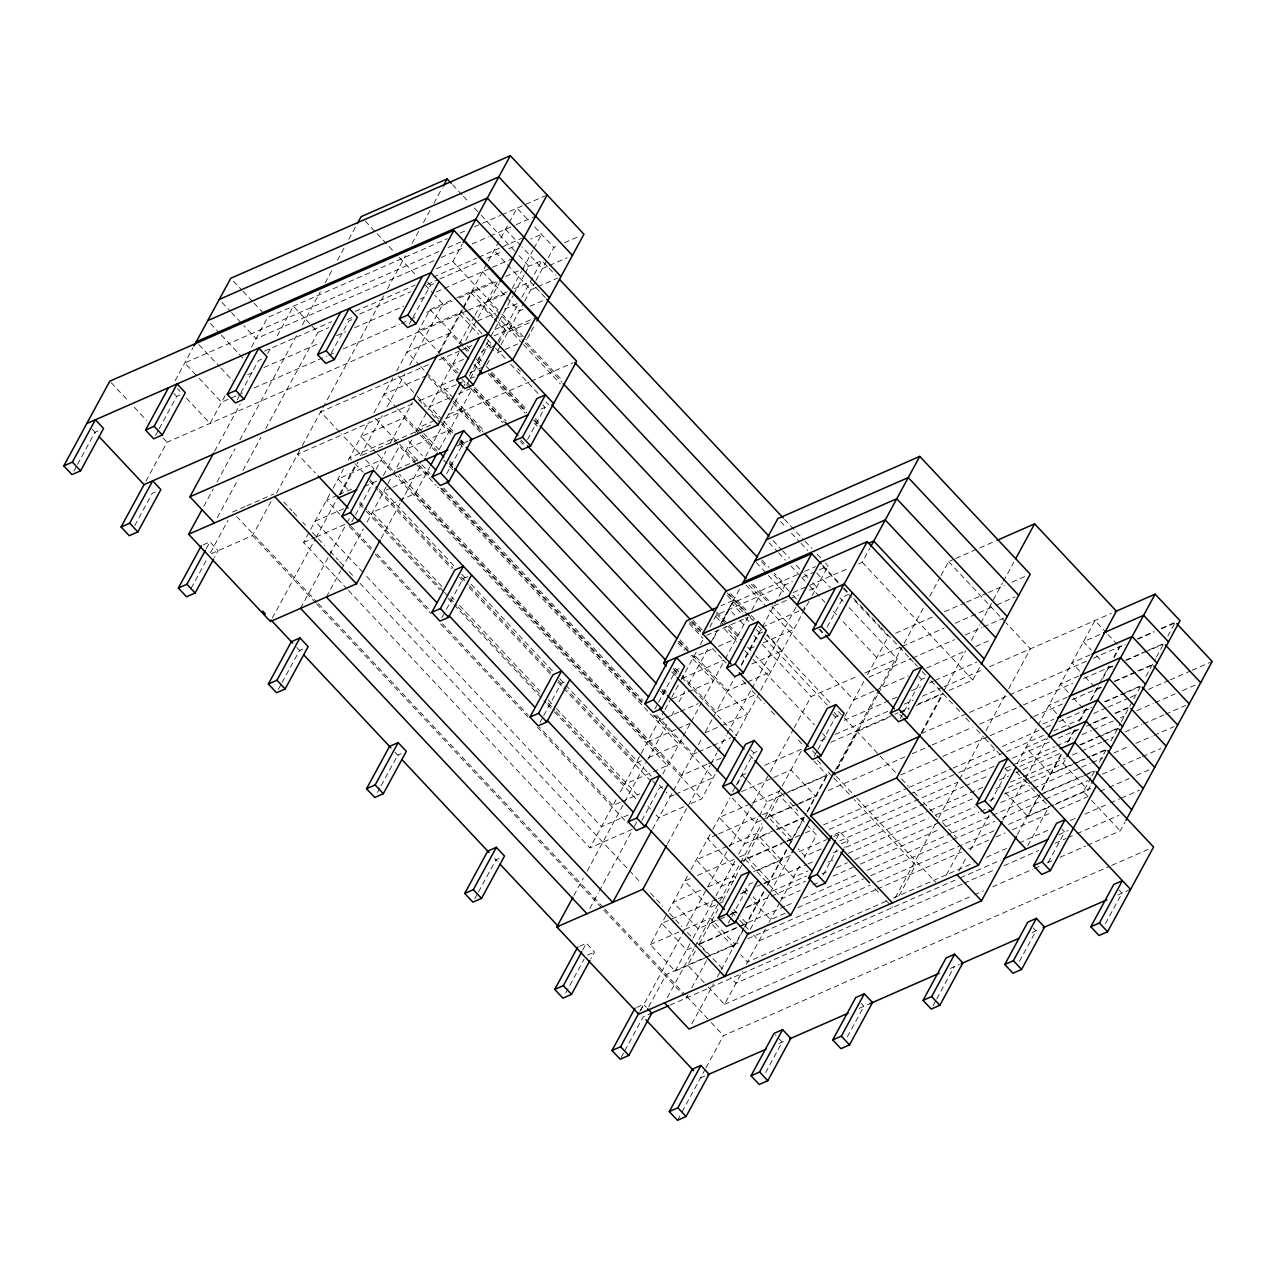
<?xml version="1.0" encoding="UTF-8"?>
<svg xmlns="http://www.w3.org/2000/svg" width="1276" height="1276" viewBox="0 0 1276 1276"><rect width="100%" height="100%" fill="white"/><g stroke="black" fill="none" stroke-linecap="round" stroke-linejoin="round"><path stroke-width="0.75" stroke-dasharray="5 3.75" d="M73.817 471.227L76.576 466.139M77.501 464.448L94.982 432.261L100.134 429.996M175.147 380.679L193.043 347.694M155.544 435.387L158.304 430.315M159.229 428.624L176.694 396.437L180.139 394.922M145.911 481.227L167.06 442.262L466.633 310.929M134.778 525.521L152.259 493.334L155.688 491.834M225.15 395.64L210.077 423.409L185.53 397.235M251.547 347.04L267.561 317.533L447.286 238.74M237.272 399.563L240.032 394.491M240.941 392.785L258.422 360.598L263.59 358.349M214.575 451.337L240.207 404.125M267.737 353.42L271.533 346.434M277.227 335.939L293.368 306.224L317.915 332.398L328.825 327.613M203.793 506.365L213.267 488.915M217.064 481.929L235.071 448.769M239.808 440.045L296.654 335.333M302.348 324.854L320.34 291.71M325.077 282.969L332.669 269.013M337.406 260.288L344.041 248.07M348.779 239.346L355.414 227.128M217.287 517.721L238.181 479.266M242.919 470.525L260.958 437.301M265.711 428.561L317.915 332.398M206.265 548.696L209.95 541.917L218.132 550.642L214.448 557.421M191.129 588.3L207.685 557.803M210.444 552.731L227.925 520.544M331.266 353.197L348.747 321.01L352.192 319.494M211.242 553.672L252.536 535.569L271.852 499.985M276.557 493.078L301.327 447.445M302.252 445.755L322.031 409.309M322.988 407.57L383.629 295.873M387.425 288.886L405.417 255.726M412.052 243.509L418.688 231.307M423.425 222.566L430.06 210.365M433.856 203.378L442.373 187.668M409.309 324.136L412.068 319.048M412.993 317.357L430.475 285.17L435.626 282.905M436.488 268.726L452.836 261.564L462.263 244.21M347.184 589.034L303.544 542.491L332.063 489.952M333.02 488.214L343.483 468.946M348.236 460.189L369.147 421.654M373.916 412.898L392.928 377.871M396.724 370.869L430.012 309.574L455.468 298.409M272.346 618.047L314.997 539.509M315.938 537.77L338.682 495.885M339.623 494.147L355.733 464.48M360.47 455.739L382.274 415.609M387.011 406.885L405.018 373.724M409.755 365L442.916 303.911L434.733 295.187M340.405 494.466L357.886 462.279M438.242 353.277L517.035 208.163L529.301 221.242M300.562 608.333L346.051 524.564M346.992 522.825L350.358 516.636M376.037 469.345L385.846 451.273M390.296 443.075L412.387 402.403M439.741 352.016L462.598 309.909M463.507 308.234L473.029 290.721L522.123 343.069M351.825 521.725L354.584 516.636M355.494 514.946L372.975 482.759M383.422 475.597L399.978 445.117M459.535 343.722L474.257 316.623M475.166 314.933L480.685 304.773L492.967 317.852M326.369 597.024L340.58 570.851M341.537 569.096L363.325 528.966M367.121 521.98L391.764 476.602M392.705 474.863L411.654 439.965M415.45 432.979L459.025 352.702M465.66 340.485L498.836 279.396M278.375 689.359L281.135 684.287M282.06 682.58L299.541 650.393L304.693 648.144M489.649 300.833L499.075 283.479M512.154 288.536L521.645 271.054M522.586 269.3L533.033 250.08M533.99 248.326L541.582 234.337L530.672 239.122M381.125 538.456L400.074 503.541M401.015 501.803L421.862 463.411M425.658 456.425L461.657 390.105M462.614 388.367L465.453 383.135M469.249 376.149L490.096 337.757M491.037 336.003L512.824 295.873M513.781 294.118L524.197 274.93M525.154 273.176L528.934 266.206L518.024 254.562M466.585 385.208L469.345 380.136M470.27 378.446L487.751 346.259L492.903 343.994M441.911 586.497L372.369 512.33L415.37 493.461L429.645 467.191M439.151 449.678L472.423 388.382M498.103 341.107L518.072 304.326M521.868 297.324L541.837 260.543L525.361 267.769M486.842 364.824L490.526 358.046M498.804 342.797L505.232 330.947L494.322 319.303M500.128 346.354L496.364 353.308L517.625 343.978M501.085 344.616L523.702 302.97M524.643 301.232L535.011 282.14M535.952 280.401L547.26 259.57M548.202 257.832L553.848 247.432L557.389 245.869M446.744 473.651L463.3 443.155L460.572 440.252M527.419 338.363L530.242 333.164M531.183 331.425L534.963 324.487M527.546 439.518L545.027 407.331L542.3 404.428M441.831 617.712L445.499 610.933M446.425 609.242L462.981 578.746L468.148 576.481M377.489 792.38L380.248 787.292M381.173 785.601L397.729 755.105L401.158 753.606M540.019 722.407L542.779 717.335M543.688 715.629L561.169 683.457L564.614 681.942M474.752 898.783L477.511 893.694M478.436 892.004L495.917 859.817L501.069 857.552M654.891 708.993L657.65 703.905M658.56 702.215L676.041 670.028L681.209 667.763M348.539 590.485L589.927 847.886L616.547 798.856M620.359 791.854L664.094 711.29M665.051 709.536L670.745 699.025M671.702 697.286L680.252 681.512M681.209 679.773L696.425 651.749M700.221 644.747L703.076 639.483M709.743 627.234L716.394 614.968L792.38 581.649M720.334 624.49L740.128 588.045M710.876 642.45L717.303 630.583M721.913 622.114L733.86 600.087L721.131 605.685M573.897 895.529L583.371 878.063M587.167 871.093L646.852 761.15M647.809 759.395L667.699 722.742M671.495 715.772L675.291 708.786M679.071 701.8L684.765 691.337M688.546 684.351L709.392 645.959M713.188 638.973L717.925 630.248M722.663 621.524L729.298 609.306L734.753 615.128M589.799 908.496L598.316 892.801M599.273 891.047L631.476 831.713M636.74 822.031L632.944 829.033L589.927 847.886M662.754 774.117L682.66 737.464M683.33 736.22L690.938 722.2M691.177 721.769L724.337 660.681M725.167 659.166L748.039 617.058M751.803 610.119L759.411 596.115L748.502 584.472M641.876 820.34L659.357 788.153L662.802 786.654M582.654 950.078L586.338 943.299L594.52 952.024L590.836 958.802M741.212 664.684L757.769 634.204L762.92 631.939M652.546 829.129L701.832 738.373M705.341 731.914L734.992 677.285M741.468 665.354L785.218 584.791L774.309 573.163M565.683 993.063L584.073 959.185M667.507 843.851L687.397 807.198M688.354 805.459L710.142 765.313M711.083 763.574L716.777 753.095M717.718 751.357L726.251 735.646M727.192 733.891L750.894 690.268M751.835 688.53L796.368 606.499M691.002 803.577L701.752 798.872L715.07 774.341M735.981 735.821L759.762 692.039M760.703 690.284L811.105 597.455M812.062 595.717L828.22 565.938L825.492 563.035M732.615 791.886L735.375 786.798M736.3 785.107L753.765 752.92L758.933 750.655M704.32 958.308L675.132 971.116L650.25 944.575L667.316 913.137M668.257 911.399L690.061 871.221M691.018 869.482L711.88 831.059M712.821 829.32L729.888 797.883M737.48 783.911L742.217 775.17L745.87 773.575M827.231 626.979L843.787 596.482L848.955 594.217M858.636 563.864L862.273 562.269L869.801 548.377M639.93 1011.15L643.614 1004.372L646.342 1007.29M640.552 1010.704L706.888 888.543M707.829 886.788L728.676 848.396M729.633 846.658L752.377 804.773M753.318 803.019L769.428 773.352M770.369 771.613L793.114 729.728M794.071 727.974L811.121 696.568L857.711 676.136M621.125 1057.533L623.884 1052.445M624.793 1050.754L643.2 1016.876L651.797 1013.112M648.718 1006.716L666.184 974.529L707.749 956.298M675.132 971.116L692.198 939.678M693.139 937.94L714.959 897.762M715.9 896.023L734.864 861.093M738.66 854.107L767.099 801.711L827.327 775.314L813.338 760.416M667.3 997.657L693.761 948.929M694.702 947.191L761.804 823.61M765.456 816.879L802.429 748.773L764.117 765.584M695.276 951.13L687.7 965.103L706.792 985.455M699.073 944.144L718.978 907.459M722.774 900.473L763.542 825.381M767.339 818.394L779.668 795.698L786.957 792.492M814.343 756.046L817.103 750.974M818.012 749.283L835.493 717.096L838.938 715.581M686.201 998.023L688.051 994.626M691.72 987.847L706.441 960.748M728.213 923.106L730.973 918.018M731.882 916.327L749.363 884.14L752.808 882.625M844.935 716.251L863.772 681.543M867.552 674.605L888.271 636.421L852.815 598.604M691.847 1023.83L713.587 983.796M717.367 976.842L720.206 971.626M721.147 969.888L743.828 928.115M744.769 926.376L763.67 891.557M767.45 884.603L806.193 813.243M807.134 811.504L826.976 774.947M706.154 957.51L735.343 944.718L743.876 928.992M744.833 927.253L763.798 892.323M767.578 885.337L789.397 845.175M790.338 843.42L803.609 818.969M807.405 811.983L827.327 775.314M835.174 770.433L878.654 690.364M879.595 688.625L903.217 645.114M904.158 643.375L923.999 606.834M929.678 596.386L940.077 577.246M941.018 575.508L948.578 561.584L953.954 559.223M836.881 768.79L857.105 731.515L889.372 717.383M750.272 929.359L769.221 894.46M770.178 892.706L791.024 854.314M837.455 768.806L877.25 695.5M878.191 693.761L897.14 658.847L848.046 606.499M708.148 986.906L724.513 1004.356L742.536 971.18M746.316 964.193L768.136 924.031M769.077 922.277L779.508 903.073M780.465 901.319L800.371 864.649M804.167 857.663L816.496 834.967L779.668 795.698M677.476 1120.312L681.161 1113.533M682.07 1111.843L705.07 1069.479M705.995 1067.789L723.46 1035.602L1109.849 866.213M900.362 718.34L903.121 713.252M904.046 711.561L921.511 679.374L926.679 677.109M836.434 838.81L840.102 832.048L848.285 840.772L844.616 847.551M823.132 875.033L836.928 849.625M921.208 732.711L942.932 692.677M943.889 690.938L965.613 650.919M971.291 640.472L979.793 624.809M980.734 623.071L1002.473 583.036M1003.414 581.298L1013.814 562.158M921.974 732.775L942.214 695.5M949.073 690.428L972.727 680.06L980.271 666.184M765.632 1072.622L782.188 1042.125L775.377 1034.852M895.273 897.714L937.796 819.399M938.737 817.661L982.201 737.592M985.981 730.638L1007.721 690.603M1008.662 688.865L1030.402 648.83L1005.855 622.656M899.102 895.64L915.658 865.16L854.282 799.717M847.36 1036.782L863.916 1006.301L861.188 1003.383M946.409 874.905L962.965 844.409M990.878 801.487L1007.434 770.991L1010.879 769.492M958.834 871.173L966.395 857.249M970.175 850.279L989.075 815.476M1017.163 763.75L1094.92 620.551L1106.707 633.119M1003.032 819.974L1024.756 779.939M1025.713 778.2L1047.437 738.166M1017.403 834.695L1038.201 796.399M1041.982 789.445L1061.823 752.888M1067.486 742.441L1075.046 728.532M1078.826 721.562L1086.386 707.638M1090.167 700.683L1098.668 685.021M1099.625 683.266L1109.067 665.865M1113.788 657.172L1119.467 646.725M1005.552 792.747L1027.834 816.481L1041.104 792.045M1042.045 790.291L1061.967 753.622M1068.602 741.388L1075.237 729.17M1079.975 720.43L1086.61 708.212M1091.363 699.471L1098.939 685.515M1102.735 678.529L1109.37 666.295M1114.108 657.571L1119.802 647.091L1125.273 644.683M1030.306 777.945L1063.163 763.542L1065.045 760.049M933.091 1005.663L935.85 1000.575M936.759 998.885L954.241 966.698M1027.834 845.653L1049 806.703M1090.996 777.642L1083.404 791.614L1090.214 798.888M1091.937 775.888L1095.733 768.902M1099.529 761.916L1107.105 747.943M1110.902 740.973L1120.376 723.508M1121.333 721.753L1140.297 686.823M1145.992 676.344L1155.466 658.879M1156.423 657.14L1163.058 644.906M1167.795 636.182L1175.387 622.21L1160.793 628.605M1048.154 862.56L1064.71 832.08L1061.983 829.161M1055.204 804.486L1088.045 790.083L1090.884 784.852M1019.412 961.354L1035.968 930.874L1033.241 927.955M1087.407 845.27L1120.216 830.883L1124.969 822.143M1105.431 923.649L1121.987 893.152L1119.259 890.249M459.998 233.157L467.941 229.68M474.528 226.793L500.67 215.341M501.755 214.862L545.362 195.738M438.912 251.531L184.749 362.974L197.03 376.053M447.988 247.56L464.336 240.398M433.984 260.703L256.061 338.714L243.796 325.619M441.241 257.529L464.847 247.177M472.104 243.987L488.437 236.826M490.255 236.028L514.388 225.453M516.158 224.672L535.649 216.138M264.531 351.123L331.712 321.68M355.302 311.328L415.226 285.058M433.377 277.099L476.937 258.007M478.755 257.21L524.149 237.304M347.008 319.638L352.463 317.245M359.736 314.055L410.649 291.741M427.013 284.564L437.923 279.779M439.741 278.981L479.76 261.436M487.033 258.246L501.58 251.882M508.853 248.692L516.126 245.502M247.592 374.697L254.849 371.507M263.941 367.52L320.212 342.845M336.545 335.684L345.621 331.712M354.712 327.725L403.726 306.24M420.059 299.078L427.316 295.888M436.408 291.917L512.649 258.486M564.47 242.759L578.65 236.554M456.888 297.786L496.683 280.337M505.647 276.413L523.926 268.407M236.092 395.863L221.577 402.227L198.386 377.505M237.91 395.066L245.167 391.891M254.259 387.904L326.863 356.068M328.682 355.27L334.137 352.878M343.212 348.906L399.484 324.232M401.302 323.434L408.559 320.26M410.378 319.463L415.832 317.07M426.726 312.301L452.135 301.152M459.392 297.962L501.149 279.667M547.675 266.269L542.348 268.598L521.9 246.794M549.446 265.488L567.15 257.736M507.05 291.933L487.336 300.578L521.421 336.928M514.212 288.791L530.353 281.725L534.437 286.079M468.404 310.148L507.577 292.986M536.175 287.451L530.864 289.78L494.035 250.511M537.946 286.669L557.421 278.136M477.623 320.962L495.551 313.114M504.514 309.175L518.854 302.891M522.905 309.398L519.364 310.945L482.535 271.692M529.987 306.288L545.921 299.302M494.801 329.575L507.354 324.072L523.718 341.521M428.178 364.729L320.643 411.877L339.735 432.229M439.119 359.928L459.153 351.139M460.987 350.342L471.913 345.557M493.796 335.955L533.91 318.362M529.109 322.812L507.864 332.127L498.31 321.951M427.029 375.415L384.028 394.268L396.294 407.363M463.603 359.385L452.836 364.107L458.291 369.912M481.515 351.522L494.067 346.035M453.889 379.769L441.352 385.272L453.618 398.367M470.015 372.704L484.354 366.419M412.467 403.886L297.659 454.224L315.379 473.125M419.756 400.68L456.218 384.698M458.036 383.901L463.507 381.508M470.796 378.318L474.433 376.707M449.567 397.809L429.853 406.454L442.118 419.533M458.531 393.885L472.854 387.601L504.227 421.048M434.478 420.554L418.353 427.62L422.436 431.99M448.817 414.269L461.37 408.767L483.189 432.038M232.519 512.075L245.072 506.572M246.858 505.79L273.75 494.003M430.81 425.131L361.555 455.5L341.107 433.68M445.404 418.735L529.237 381.987M531.055 381.189L572.972 362.815M203.059 544.932L209.95 541.917M337.295 495.439L326.544 500.144L340.182 514.691M339.081 494.641L351.634 489.155M397.155 469.185L418.656 459.759M364.075 486.666L379.785 479.776M457.031 445.914L467.973 441.113M540.865 409.149L548.457 405.832M343.722 508.757L315.044 521.326L362.767 572.222M391.03 488.006L383.853 491.148L454.766 566.767M392.817 487.225L426.87 472.295L430.969 476.65M303.544 542.491L314.295 537.786M316.081 537.005L346.562 523.639M797.34 574.599L731.834 603.325L744.099 616.404M804.614 571.409L815.539 566.624M802.779 577.103L813.53 572.382M819.256 569.862L828.22 565.938M793.114 592.59L807.676 586.21M809.494 585.397L849.529 567.852M706.681 635.352L747.911 617.281M773.719 605.972L788.058 599.688M789.844 598.907L798.808 594.967M809.558 590.262L816.72 587.12L811.265 581.298M711.322 649.468L693.394 657.315L690.667 654.413M718.484 646.31L736.411 638.463L725.502 626.819M762.219 627.138L805.236 608.285L802.508 605.382M681.894 678.497L723.125 660.426M754.307 646.757L750.719 648.32L747.991 645.417M763.271 642.817L793.736 629.467L771.916 606.196M955.74 558.441L995.168 541.152M672.197 698.881L686.536 692.597M688.322 691.815L713.412 680.81L690.236 656.087M751.771 663.999L782.236 650.632L767.227 634.635M664.286 718.484L658.91 720.844L653.456 715.023M666.072 717.702L678.625 712.199M680.411 711.418L698.339 703.555M745.647 682.82L727.719 690.667L693.634 654.317M747.433 682.022L770.736 671.814L755.743 655.816M676.089 729.441L647.41 742.01L397.857 475.884M677.875 728.66L690.428 723.157M753.861 695.34L716.235 711.849L682.134 675.482M895.561 633.231L933.777 616.467M944.687 611.683L964.704 602.91M966.522 602.112L986.539 593.34M988.358 592.543L1004.738 585.365M1012.012 582.159L1024.756 576.577M641.286 760.831L635.911 763.192L567.724 690.475M648.463 757.689L678.928 744.339L437.54 486.938M704.735 733.014L719.074 726.73M720.86 725.948L747.752 714.161L691.831 654.54M900.441 647.219L876.787 657.587L841.331 619.785M902.26 646.422L944.112 628.079M955.022 623.294L995.057 605.733M996.875 604.936L1015.074 596.961M864.889 672.994L897.14 658.847M696.824 752.633L693.235 754.196L655.051 713.475M698.61 751.835L711.163 746.332M712.949 745.551L730.877 737.703M868.924 677.173L910.777 658.815M912.595 658.017L954.448 639.675M965.374 634.89L981.738 627.712M983.573 626.915L1003.59 618.126M620.088 802.397L612.927 805.539L539.285 727.017M621.875 801.615L639.802 793.752M706.824 764.372L681.735 775.377L399.452 474.337M708.627 763.59L721.163 758.088M873.805 691.161L853.788 699.95L767.865 608.317M875.623 690.364L908.384 676.009M926.583 668.034L966.602 650.473M975.709 646.485L990.272 640.105M628.302 814.933L601.427 826.72L364.139 573.674M673.824 794.98L670.235 796.543L666.152 792.189M675.61 794.182L713.252 777.69L654.62 715.15M844.106 720.318L896.884 697.19M911.447 690.794L920.538 686.807M929.63 682.82L933.282 681.225M935.101 680.427L976.953 662.085M820.596 740.814L827.869 737.624M835.142 734.434L887.825 711.338M904.174 704.177L913.249 700.189M922.341 696.217L942.326 687.445M944.128 686.648L982.281 669.932M989.554 666.742L1111.332 613.341M683.84 806.719L658.751 817.725L656.024 814.806M830.788 742.297L898.129 712.774M899.947 711.976L909.038 707.989M918.146 704.001L941.8 693.634M900.122 712.662L909.086 708.738M916.248 705.596L943.139 693.809M741.675 791.551L790.945 769.954L815.827 796.495L795.745 805.284M1099.848 634.523L1083.42 641.716L1091.283 650.106M750.24 803.928L719.217 817.533L744.115 844.058L769.651 832.861M752.074 803.13L779.445 791.12M1090.167 654.891L1071.92 662.898L1079.783 671.272M788.791 791.694L828.906 774.117M921.447 733.54L1086.769 661.064M1093.325 658.193L1124.315 644.603M1137.091 639.005L1153.504 631.811M1138.048 639.085L1154.477 631.891M1161.766 628.685L1176.376 622.289M716.857 834.695L707.733 838.699L732.615 865.24L738.086 862.847M718.675 833.898L760.64 815.508M762.474 814.71L767.945 812.302L792.827 838.842L783.703 842.846M1078.667 676.073L1060.42 684.08L1068.283 692.453M797.356 804.087L768.168 816.879L792.715 843.053M799.175 803.274L817.406 795.283M828.347 790.482L904.939 756.907M912.228 753.717L930.475 745.726M932.293 744.913L972.408 727.336M979.697 724.13L1021.645 705.74M1023.464 704.942L1072.701 683.362M1083.643 678.561L1112.816 665.769M1125.591 660.17L1147.475 650.585M1149.293 649.787L1163.887 643.391M761.086 820.484L755.615 822.892L732.025 797.755M762.904 819.686L793.927 806.097M1108.302 668.257L1113.773 665.865M1126.548 660.266L1142.977 653.057M1144.795 652.259L1163.042 644.268M727.256 846.275L696.233 859.88L721.115 886.421L735.71 880.009M729.075 845.478L756.445 833.483L781.327 860.008L753.957 872.018M1067.183 697.254L1048.936 705.245L1060.723 717.814M774.915 830.054L756.668 838.045L793.497 877.314L808.091 870.918M776.733 829.256L804.087 817.262M900.728 774.883L940.859 757.306M942.677 756.493L988.262 736.507M990.096 735.71L1032.029 717.319M1033.847 716.522L1063.036 703.73M1072.143 699.742L1101.332 686.951M1114.092 681.352L1135.975 671.75M1137.793 670.953L1152.388 664.557M776.956 829.671L804.327 817.661M1096.802 689.439L1102.289 687.03M1115.049 681.432L1153.376 664.636M690.204 878.654L684.734 881.046L709.615 907.587L716.921 904.397M697.509 875.448L737.656 857.855M739.474 857.057L744.945 854.649L769.843 881.19L760.719 885.193M1042.907 724.018L1053.848 719.217M785.298 841.634L745.184 859.227L781.997 898.479L800.227 890.488M787.117 840.836L803.529 833.643M805.363 832.845L814.471 828.842M823.594 824.838L907.475 788.074M909.294 787.276L951.242 768.886M953.06 768.088L995.009 749.698M1002.298 746.492L1044.246 728.102M1046.065 727.304L1051.536 724.912M1058.825 721.706L1091.65 707.319M1104.41 701.72L1124.475 692.932M1126.293 692.134L1140.888 685.738M739.92 862.034L781.885 843.643M1085.318 710.604L1088.954 709.009M1105.383 701.816L1140.058 686.616M829.256 829.368L956.904 773.4M958.723 772.602L1044.438 735.024M1053.545 731.036L1084.552 717.431M1093.676 713.443L1106.436 707.845M1108.254 707.048L1128.319 698.259M1130.137 697.446L1135.608 695.053M1148.368 689.455L1168.433 680.666M1170.252 679.869L1190.317 671.064M1192.135 670.267L1212.2 661.478M700.604 890.233L673.234 902.228L698.116 928.768L718.197 919.964M707.909 887.027L733.461 875.83L736.077 878.622M1046.001 738.804L1025.936 747.592L1050.818 774.133L1072.717 764.531M579.448 946.313L586.338 943.299M834.951 834.313L840.102 832.048M753.733 871.604L792.029 854.808M799.334 851.618L826.688 839.624M833.978 836.418L957.973 782.06M965.278 778.87L994.451 766.078M1012.681 758.072L1050.977 741.292M1058.267 738.086L1080.15 728.5M1092.926 722.902L1107.504 716.506M1114.809 713.3L1129.388 706.904M1073.818 731.786L1077.47 730.191M1086.594 726.188L1108.477 716.586M1115.782 713.38L1128.558 707.781M821.409 848.939L804.996 856.132L798.17 848.859M839.64 840.948L918.05 806.576M919.884 805.762L963.635 786.59M965.469 785.777L989.171 775.393M1005.584 768.2L1011.055 765.791M1012.873 764.994L1054.821 746.604M1056.64 745.806L1073.052 738.613M1082.176 734.609L1091.283 730.622M1093.117 729.824L1113.166 721.02M1120.472 717.83L1124.108 716.235M1136.884 710.636L1153.297 703.443M1155.115 702.645L1175.18 693.841M1182.469 690.651L1197.063 684.255M587.63 955.038L594.52 952.024M841.41 843.787L848.285 840.772M716.474 899.405L661.734 923.409L686.632 949.934L692.102 947.542M718.308 898.607L721.961 896.996L724.577 899.803M1019.907 766.366L1058.235 749.57M742.249 892.785L749.538 889.579M756.827 886.389L762.298 883.981M764.133 883.183L806.065 864.793M807.883 863.996L815.189 860.806M833.419 852.799L838.89 850.406M846.179 847.2L928.242 811.233M930.076 810.435L982.951 787.244M999.363 780.051L1008.487 776.047M1015.776 772.857L1021.247 770.465M1023.065 769.651L1061.361 752.872M1079.592 744.881L1117.888 728.086M718.739 903.583L724.226 901.191M740.638 893.997L747.943 890.792M1080.565 744.961L1096.993 737.767M1098.811 736.954L1118.892 728.165M828.14 862.129L835.445 858.923M848.205 853.325L928.434 818.155M935.739 814.949L974.035 798.17M995.902 788.568L1003.207 785.378M1010.496 782.172L1021.438 777.371M1023.256 776.574L1065.205 758.183M1072.494 754.993L1079.799 751.787M1081.617 750.99L1101.682 742.201M1103.501 741.404L1112.624 737.4M1125.384 731.802L1141.797 724.609M1143.615 723.811L1163.68 715.023M1165.498 714.225L1185.563 705.421M650.25 944.575L683.091 930.172M684.909 929.375L710.461 918.178L735.343 944.718M772.474 890.999L806.512 876.07M1008.407 787.547L1028.488 778.743M716.155 920.347L710.684 922.739L735.231 948.929M730.749 913.951L736.22 911.558M747.162 906.757L805.507 881.174M821.919 873.98L827.39 871.588M836.514 867.584L847.455 862.783M854.745 859.593L940.46 822.015M942.278 821.218L975.103 806.831M989.697 800.435L995.168 798.026M1004.276 794.039L1031.63 782.044M1033.448 781.247L1077.215 762.059M1079.049 761.246L1089.991 756.461M1091.809 755.663L1106.404 749.267M720.015 919.167L725.502 916.758M727.32 915.961L736.443 911.973M745.567 907.97L758.343 902.371L753.095 896.773M1074.536 763.734L1085.493 758.933M1092.782 755.743L1105.558 750.144M813.003 884.89L818.474 882.498M833.053 876.102L853.118 867.313M860.407 864.107L938.817 829.735M946.122 826.529L978.947 812.142M980.765 811.345L988.055 808.139M1000.831 802.556L1031.821 788.951M1033.656 788.153L1090.182 763.383M1092.001 762.57L1102.942 757.784M1113.884 752.984L1128.478 746.588M1135.768 743.382L1152.18 736.188M1153.998 735.391L1174.064 726.602M784.899 906.343L699.184 943.921L723.731 970.095M786.718 905.545L794.007 902.355M803.13 898.352L857.839 874.363M866.962 870.376L950.843 833.595M952.662 832.797L1042.014 793.624M1043.848 792.827L1085.78 774.436M1087.599 773.639L1094.904 770.433M699.392 944.336L737.719 927.54M739.538 926.743L746.843 923.537L740.287 916.551M1041.152 794.517L1083.117 776.111M1084.935 775.314L1094.058 771.31M785.091 913.265L770.497 919.661L751.404 899.309M797.851 907.667L863.501 878.893M870.79 875.687L951.035 840.517M952.853 839.72L994.802 821.329M1002.091 818.123L1044.039 799.733M1045.857 798.935L1087.806 780.561M1102.384 774.165L1118.797 766.956M1120.615 766.158L1140.68 757.37M1142.498 756.572L1160.745 748.581M709.568 955.501L740.909 941.768M747.864 938.721L870.312 885.034M877.346 881.955L996.062 829.894M1008.63 824.392L1090.852 788.345M1027.834 816.481L1053.37 805.284M875.719 889.675L759.013 940.843L753.558 935.021M877.537 888.878L961.418 852.097M968.707 848.891L988.772 840.102M996.062 836.912L1005.185 832.909M1012.474 829.703L1052.588 812.126M1059.893 808.92L1087.248 796.926M1100.008 791.327L1107.297 788.137M1109.131 787.34L1129.18 778.551M1136.485 775.345L1149.245 769.747M636.724 1007.402L643.614 1004.372M886.102 901.255L747.513 962.008L740.686 954.735M893.391 898.049L973.62 862.879M986.396 857.281L1006.445 848.492M1019.221 842.894L1050.212 829.304M1070.277 820.5L1075.748 818.107M1084.871 814.104L1108.573 803.72M1110.391 802.923L1119.515 798.92M1121.333 798.122L1139.564 790.131M670.075 1005.089L958.499 878.638M960.318 877.84L1000.416 860.263M1058.729 834.695L1068.156 830.564M962.136 884.045L736.013 983.19L730.558 977.368M963.954 883.247L994.961 869.658M1004.068 865.67L1038.712 850.47M1055.124 843.277L1066.066 838.476M1067.9 837.678L1075.189 834.488M1077.008 833.691L1118.956 815.3M724.513 1004.356L972.519 895.64M974.338 894.827L983.461 890.839M992.568 886.836L1032.699 869.243M1034.517 868.446L1039.988 866.053M1047.277 862.847L1052.748 860.455M1060.053 857.265L1085.573 846.068M1111.667 865.415L1148.113 849.433M700.476 1077.949L709.073 1074.185M778.838 1043.593L786.128 1040.403M859.035 1008.439L869.961 1003.638M950.157 968.484L959.408 964.433M1032.172 932.533L1039.462 929.327M1117.824 894.97L1130.584 889.388M1108.015 634.523L1117.186 644.3M1096.515 655.689L1101.762 661.271M1085.015 676.87L1094.186 686.648M948.578 561.584L1004.483 621.205M1073.531 698.036L1082.686 707.813M1062.031 719.217L1071.202 728.995M1063.163 763.542L1088.045 790.083M1091.586 800.339L1120.216 830.883M862.273 562.269L972.727 680.06M534.756 227.064L553.848 247.432M543.209 261.995L555.475 275.09M784.58 519.396L803.673 539.764M805.044 541.215L811.855 548.489M817.31 554.31L824.137 561.584M1024.915 779.955L1027.531 782.746M822.542 565.22L838.986 582.733M844.218 588.332L848.524 592.925M853.708 598.444L879.898 626.372M881.253 627.824L908.528 656.901M909.9 658.368L913.983 662.722M914.685 663.472L917.396 666.359M922.165 671.447L925.515 675.02M930.938 680.81L936.361 686.584M937.174 687.445L954.895 706.346M956.266 707.813L960.35 712.168M965.804 717.989L971.259 723.811M976.714 729.617L983.541 736.89M984.897 738.341L999.905 754.339M1016.27 771.789L1021.725 777.61M1023.081 779.062L1029.907 786.335M1031.263 787.786L1046.272 803.784M780.545 521.533L786 527.355M791.455 533.161L799.637 541.885M800.993 543.337L807.82 550.61M822.813 566.608L841.905 586.976M843.277 588.427L851.459 597.152M505.535 229.329L520.528 245.327M918.784 676.471L921.511 679.374M1004.706 768.088L1007.434 770.991M452.565 184.765L462.119 194.941M463.475 196.392L468.93 202.214M474.385 208.036L479.84 213.842M481.212 215.293L516.668 253.111M816.688 573.052L830.325 587.598M839.863 597.774L846.69 605.047M535.808 287.531L545.346 297.723M773.081 540.577L781.263 549.302M782.635 550.754L789.445 558.027M796.272 565.3L803.082 572.573M804.454 574.025L809.909 579.846M769.045 542.699L777.228 551.423M778.599 552.891L785.41 560.164M790.865 565.97L800.419 576.146M801.775 577.613L808.601 584.886M809.957 586.338L824.966 602.336M833.148 611.06L839.959 618.334M762.027 560.068L768.854 567.341M761.597 561.759L767.051 567.565M773.862 574.838L791.599 593.739M792.954 595.206L797.053 599.56M820.069 629.451L822.797 632.354M899.819 714.48L902.531 717.367M756.19 562.429L767.099 574.056M768.455 575.508L784.82 592.973M818.921 629.323L824.376 635.145M452.836 261.564L500.559 312.476M501.931 313.928L526.478 340.102M526.876 342.75L562.333 380.567M753.255 584.153L772.347 604.521M525.074 342.973L561.903 382.242M751.452 584.376L770.544 604.744M523.479 344.52L560.308 383.789M746.045 585.062L766.509 606.866M471.035 292.858L496.954 320.499M730.845 593.691L749.937 614.059M751.309 615.51L755.392 619.881M517.673 368.509L520.401 371.428M729.059 593.93L753.59 620.104M727.033 592.814L748.868 616.085M750.065 617.377L752.952 620.455M758.407 626.277L765.233 633.55M766.589 635.001L831.362 704.065M838.141 711.29L896.151 773.144M901.606 778.966L908.416 786.239M913.871 792.061L917.97 796.415M923.425 802.237L937.062 816.784M942.517 822.589L956.155 837.136M481.977 333.706L461.529 311.886L418.512 330.739L441.703 355.462M487.432 339.528L494.259 346.785M495.614 348.252L505.168 358.428M510.623 364.25L539.254 394.778M546.08 402.052L548.808 404.955M727.448 595.477L746.54 615.83M745.471 617.871L749.554 622.225M756.381 629.499L763.192 636.772M764.563 638.223L827.295 705.118M834.105 712.391L839.56 718.213M459.551 314.04L478.644 334.392M486.826 343.116L493.637 350.39M427.747 282.267L430.475 285.17M832.765 714.177L835.493 717.096M365.175 221.019L393.821 251.563M399.276 257.385L416.997 276.286M425.179 285.011L433.361 293.735M740.208 620.949L745.663 626.755M753.845 635.48L760.655 642.753M762.027 644.22L811.121 696.568M467.064 345.828L469.791 348.747M477.974 357.471L484.8 364.745M486.156 366.196L490.255 370.55M491.611 372.018L527.068 409.819M535.25 418.544L539.349 422.914M716.634 611.97L727.543 623.597M728.899 625.049L739.809 636.692M491.18 373.693L526.637 411.494M534.819 420.219L538.903 424.589M716.187 613.644L740.734 639.818M747.561 647.091L754.371 654.365M430.012 309.574L464.097 345.924M465.469 347.375L469.552 351.745M476.379 359.019L481.834 364.84M490.016 373.565L526.828 412.818M533.655 420.091L539.11 425.913M462.311 346.147L450.029 333.068L407.012 351.921L419.294 365.016M463.666 347.614L467.766 351.969M477.304 362.145L480.031 365.064M488.214 373.788L525.026 413.041M534.58 423.233L537.308 426.136M715.948 616.643L724.13 625.368M724.417 628.861L736.699 641.956M744.881 650.68L751.692 657.938M753.063 659.405L814.423 724.848M822.605 733.572L829.432 740.846M474.066 364.569L478.149 368.923M474.656 387.362L506.03 420.809M692.852 620.056L702.406 630.232M692.421 621.731L700.604 630.456M443.059 356.929L458.068 372.927M467.606 383.103L504.435 422.372M520.799 439.821L524.883 444.176M691.257 621.603L703.539 634.682M812.429 750.751L815.141 753.637M836.338 776.239L855.43 796.591M856.786 798.058L935.882 882.402M441.257 357.152L456.266 373.15M461.721 378.956L469.903 387.681M471.259 389.148L502.632 422.595M520.353 441.496L523.08 444.399M689.455 621.827L700.365 633.454M689.279 623.741L702.916 638.287M712.455 648.463L722.009 658.655M723.364 660.107L726.092 663.01M742.457 680.459L746.556 684.829M752.011 690.635L764.276 703.73M771.103 711.003L775.186 715.357M798.377 740.08L803.832 745.902M817.469 760.448L821.553 764.803M828.379 772.076L832.462 776.446M833.834 777.897L852.926 798.266M454.99 399.819L483.62 430.363M679.996 639.77L688.179 648.495M679.566 641.445L690.475 653.089M420.649 366.467L452.023 399.914M453.379 401.366L482.025 431.91M678.401 641.318L689.311 652.961M428.401 376.867L451.576 401.589M452.948 403.041L480.223 432.133M677.955 642.992L684.781 650.266M443.49 421L454.4 432.628M461.21 439.901L465.309 444.255M675.323 668.225L680.778 674.031M751.038 750.017L753.765 752.92M452.597 432.851L449.87 429.948L406.853 448.801L420.49 463.347M460.78 441.576L463.507 444.479M673.521 668.449L680.331 675.722M681.703 677.173L736.252 735.343M398.256 376.005L415.976 394.906M417.348 396.358L452.805 434.175M459.615 441.448L463.714 445.803M673.712 669.772L677.811 674.127M418.273 399.5L425.083 406.773M431.91 414.046L440.092 422.771M441.448 424.222L451.002 434.398M459.185 443.123L464.639 448.945M673.281 671.447L676.009 674.35M671.734 671.91L675.833 676.28M749.475 754.802L753.558 759.172M874.937 888.606L880.392 894.412M885.847 900.234L892.658 907.507M780.752 792.524L784.676 796.718M789.924 802.301L797.771 810.675M423.807 433.441L438.8 449.439M449.71 461.067L455.165 466.888M663.823 689.391L666.55 692.294M449.28 462.757L453.363 467.112M662.021 689.614L666.104 693.985M742.217 775.17L746.141 779.365M747.465 780.768L767.099 801.711M397.665 408.814L420.841 433.537M422.212 434.988L437.205 450.986M449.487 464.081L453.57 468.436M662.228 690.938L664.955 693.857M419.038 433.76L404.045 417.762L361.028 436.615L376.037 452.613M420.41 435.212L435.403 451.21M443.585 459.934L453.14 470.11M660.426 691.161L664.509 695.532M408.655 441.002L422.292 455.548M421.862 464.799L430.044 473.524M443.681 488.07L642.785 700.38M441.879 488.293L642.338 702.071M375.256 418.353L398.431 443.075M399.803 444.526L417.523 463.443M418.895 464.895L431.16 477.974M440.714 488.166L642.546 703.395M415.721 463.666L392.545 438.944L349.528 457.797L353.627 462.167M417.092 465.118L436.185 485.47M233.476 281.183L241.658 289.907M243.014 291.359L252.568 301.535M253.924 302.986L264.834 314.63M415.37 493.461L701.752 798.872M377.393 454.081L392.402 470.062M221.976 302.348L230.159 311.073M231.514 312.524L242.424 324.168M365.654 459.854L373.836 468.579M461.593 574.04L465.676 578.411M471.131 584.217L552.955 671.479M559.781 678.752L651.143 776.191M659.325 784.915L664.78 790.737M354.983 463.619L363.166 472.343M369.992 479.616L378.174 488.341M379.53 489.793L453.171 568.314M461.354 577.039L468.18 584.312M469.536 585.78L551.36 673.026M558.441 680.539L566.369 689.024M652.53 780.88L656.63 785.25M369.546 481.291L377.728 490.016M379.1 491.467L451.369 568.554M459.551 577.278L463.651 581.633M469.105 587.454L550.929 674.701M557.74 681.974L650.473 780.864M745.248 888.399L747.864 891.19M743.222 890.584L750.049 897.841M210.476 323.53L220.014 333.706M221.386 335.157L243.206 358.428M451.465 596.674L454.192 599.576M459.647 605.398L540.099 691.193M548.281 699.918L555.108 707.191M556.464 708.659L638.287 795.905M647.841 806.081L650.569 809M347.582 489.155L338.028 478.978L381.046 460.11L667.428 765.504L624.411 784.373L556.224 711.657M359.848 502.234L366.675 509.507M368.03 510.958L443.043 590.947M444.399 592.399L448.498 596.769M449.854 598.221L456.68 605.494M458.036 606.945L539.86 694.208M548.042 702.932L554.869 710.206M359.417 503.924L364.872 509.73M366.228 511.197L439.869 589.719M448.051 598.444L546.24 703.156M547.611 704.607L553.066 710.429M554.422 711.88L637.617 800.594M733.748 909.581L738.979 915.163M731.738 911.75L738.549 919.023M739.92 920.475L748.103 929.199M198.976 344.695L219.44 366.515M220.796 367.966L233.077 381.061M351.091 526.318L371.539 548.138M376.994 553.959L430.187 610.678M442.453 623.757L528.376 715.373M349.289 526.541L373.836 552.731M375.192 554.183L431.113 613.804M440.651 623.98L527.929 717.064M537.483 727.24L627.489 823.211M177.348 388.51L180.076 391.413M283.719 501.931L291.901 510.671M293.257 512.123L297.356 516.477M302.811 522.299L305.538 525.202M312.349 532.475L324.63 545.57M330.085 551.376L338.268 560.116M339.623 561.568L343.722 565.922M349.177 571.744L353.261 576.098M360.087 583.371L641.015 882.96M650.553 893.136L662.834 906.231M669.645 913.488L681.926 926.583M687.381 932.405L691.464 936.759M696.919 942.581L709.201 955.676M173.967 393.518L176.694 396.437M111.156 382.64L128.876 401.541M134.331 407.363L146.612 420.458M162.977 437.907L167.06 442.262M236.618 516.429L317.07 602.24M318.442 603.692L603.452 907.635M604.824 909.086L685.276 994.881M686.648 996.333L709.823 1021.055M711.195 1022.523L723.46 1035.602M252.536 535.569L315.268 602.463M316.639 603.915L683.473 995.105M92.255 429.358L97.71 435.164M296.814 647.49L300.897 651.861M395.002 752.202L400.457 758.024M494.546 858.365L497.273 861.268"/><path stroke-width="1.5" d="M63.8 465.884L72.397 462.119L95.397 419.756L103.579 428.497L80.579 470.844L71.982 474.608L63.8 465.884L109.784 381.189L453.889 230.334L576.624 361.204L530.625 445.914L522.028 449.678L513.845 440.954L536.845 398.606L545.442 394.842L522.442 437.19L513.845 440.954M145.528 430.06L154.125 426.28L177.125 383.932L185.307 392.657L162.307 435.004L153.71 438.785L145.528 430.06L168.512 387.713M193.984 345.956L230.749 278.264L510.32 155.688L583.961 234.226L536.845 321.01M121.076 526.972L129.673 523.192L152.673 480.845L160.856 489.569L137.856 531.917L129.259 535.697L121.076 526.972L144.076 484.609L488.166 333.754M227.24 394.22L235.853 390.456L258.837 348.109L267.019 356.833L244.035 399.181L235.422 402.961L227.24 394.22L250.24 351.873M214.448 522.969L189.901 496.795L213.634 453.076M380.168 540.195L356.483 583.818L270.464 621.54L188.641 534.277L201.895 509.858M357.296 223.635L361.092 216.665L447.11 178.943L451.21 183.313M213.539 559.111L195.132 593.005L186.535 596.769L178.353 588.045L201.353 545.697M178.353 588.045L186.95 584.264L205.356 550.387M317.565 354.632L326.178 350.852L349.161 308.505L357.344 317.23L334.36 359.577L325.747 363.357L317.565 354.632L340.564 312.285M443.33 185.929L447.11 178.943M439.072 281.406L416.072 323.753L407.475 327.517L399.292 318.793L422.292 276.445M399.292 318.793L407.889 315.028L453.889 230.334M463.204 242.472L510.32 155.688M381.572 478.994L358.588 521.342L349.975 525.106L341.793 516.381L364.792 474.034L373.389 470.27L790.689 915.275L810.93 878M341.793 516.381L350.406 512.617L373.389 470.27M189.901 496.795L413.552 398.734L437.285 355.031M268.359 684.032L291.359 641.668L299.956 637.904L308.138 646.629L285.138 688.976L276.541 692.756L268.359 684.032L276.956 680.252L299.956 637.904M500.017 281.741L547.133 194.957M496.348 342.478L473.348 384.826L464.751 388.606L456.569 379.881L479.569 337.534M188.641 534.277L438.099 424.908L460.891 382.944M456.569 379.881L465.166 376.101L511.166 291.406M430.586 465.453L437.237 453.187M432.117 476.793L455.117 434.43L463.714 430.666L471.897 439.391L448.913 481.738L440.3 485.518L432.117 476.793L440.73 473.013L463.714 430.666M535.713 317.58L512.713 359.928L478.085 375.112M431.798 612.368L454.798 570.021L463.395 566.241L440.411 608.604L431.798 612.368L439.981 621.093L448.594 617.329L471.578 574.966M366.547 788.727L389.547 746.38L398.144 742.616L406.326 751.341L383.326 793.688L374.729 797.452L366.547 788.727L375.144 784.963L398.144 742.616M529.987 717.08L552.986 674.733L561.584 670.953L538.6 713.3L529.987 717.08L538.169 725.805L546.782 722.025L569.766 679.677M464.735 893.439L487.735 851.092L496.332 847.312L504.514 856.037L481.515 898.4L472.918 902.164L464.735 893.439L473.332 889.675L496.332 847.312M666.279 666.088L663.552 663.185L686.552 620.838L717.479 607.28M644.859 703.65L653.471 699.886L676.455 657.523L684.638 666.263L661.654 708.611L653.041 712.375L644.859 703.65L667.858 661.303M731.148 664.062L702.693 633.725L725.677 591.362L811.711 553.656L821.186 563.769M742.01 584.583L777.818 518.614L919.757 456.393L1030.21 574.184L981.212 664.445M1002.075 821.712L978.453 865.224L638.67 1014.197L556.846 926.934L572.956 897.267M628.175 821.776L651.175 779.429L659.772 775.664L636.788 818.012L628.175 821.776L636.357 830.501L644.97 826.736L667.954 784.389M726.586 667.827L749.586 625.479L758.183 621.699L766.366 630.424L743.366 672.771L734.769 676.551L726.586 667.827L735.183 664.046L758.183 621.699M589.927 960.493L571.52 994.371L562.923 998.151L554.741 989.426L577.741 947.063M554.741 989.426L563.338 985.646L581.744 951.768M651.605 830.867L612.751 902.419L326.369 597.024M702.693 633.725L788.712 596.004L811.711 553.656M556.846 926.934L642.865 889.228L666.55 845.589M716.968 770.848L735.04 737.576M722.599 786.542L745.583 744.195L754.196 740.431L762.378 749.156L739.378 791.503L730.781 795.267L722.599 786.542L731.196 782.778L754.196 740.431M852.384 592.718L829.4 635.065L820.787 638.829L812.605 630.105L835.605 587.757M812.605 630.105L821.218 626.341L867.202 541.63L1153.584 847.041L1107.6 931.735L1098.987 935.499L1090.805 926.775L1113.804 884.428L1122.401 880.663L1099.418 923.011L1090.805 926.775M870.758 546.654L919.757 456.393M647.698 1008.742L651.797 1013.112L628.797 1055.459L620.2 1059.224L612.017 1050.499L635.017 1008.152M612.017 1050.499L620.615 1046.735L639.021 1012.841M804.311 750.719L827.311 708.371L835.908 704.591L844.09 713.316L821.106 755.663L812.493 759.443L804.311 750.719L812.924 746.938L835.908 704.591M718.181 917.763L741.181 875.416L749.778 871.636L726.794 913.999L718.181 917.763L726.363 926.488L734.976 922.723L757.96 880.36M892.434 902.93L810.611 815.683L834.233 772.171M748.374 932.852L724.688 976.475L642.865 889.228M791.965 852.575L809.973 819.415M669.294 1111.571L692.294 1069.224L700.891 1065.46L709.073 1074.185L686.073 1116.532L677.476 1120.312L669.294 1111.571L677.891 1107.807L700.891 1065.46M890.345 712.997L913.329 670.65L921.942 666.885L898.942 709.233L890.345 712.997L898.527 721.722L907.124 717.957L930.124 675.61M843.691 849.242L825.301 883.12L816.688 886.884L808.505 878.159L831.505 835.812M808.505 878.159L817.118 874.395L835.509 840.517M810.611 815.683L896.629 777.961L920.251 734.45M1015.696 558.665L1034.597 523.862L1116.42 611.124L1048.378 736.427M751.022 1075.748L774.006 1033.4L782.619 1029.636L790.801 1038.361L767.801 1080.708L759.204 1084.472L751.022 1075.748L759.619 1071.984L782.619 1029.636M832.734 1039.924L855.733 997.577L864.33 993.797L872.513 1002.521L849.529 1044.869L840.916 1048.649L832.734 1039.924L841.347 1036.144L864.33 993.797M976.252 804.614L999.252 762.266L1007.849 758.502L984.865 800.85L976.252 804.614L984.434 813.338L993.047 809.574L1016.031 767.227M923.058 1000.32L946.058 957.973L954.655 954.193L962.838 962.933L939.854 1005.281L931.241 1009.045L923.058 1000.32L931.671 996.556L954.655 954.193M664.477 1002.872L689.024 1029.062L981.499 900.824L1016.462 836.434M1066.943 756.556L1155.131 594.153L1180.013 620.694L1091.841 783.097M1033.528 865.702L1056.528 823.355L1065.125 819.575L1042.141 861.922L1033.528 865.702L1041.71 874.427L1050.323 870.647L1096.307 785.952M1004.786 964.497L1027.786 922.149L1036.383 918.369L1044.565 927.094L1021.566 969.441L1012.969 973.221L1004.786 964.497L1013.383 960.716L1036.383 918.369M1125.91 820.404L1212.2 661.478L1176.743 623.661M219.249 299.445L498.82 176.87L572.461 255.407M207.749 320.611L487.32 198.051L560.962 276.573M196.249 341.793L475.82 219.217L549.462 297.755M86.8 423.536L430.889 272.681L553.625 403.567M338.571 497.847L356.786 489.856M380.487 479.473L447.924 449.902M469.791 440.316L528.105 414.748M766.318 539.796L908.257 477.575L1018.727 595.366M754.818 560.977L896.757 498.741L1007.227 616.531M743.318 582.143L885.257 519.922L995.727 637.713M867.202 541.63L819.894 562.381L796.894 604.728L844.202 583.993L1130.584 889.388M868.302 543.48L873.773 541.088L984.227 658.894M663.552 663.185L710.876 642.45M996.971 540.37L1034.597 523.862M1114.985 611.746L1155.131 594.153M1103.485 632.928L1143.631 615.319L1168.529 641.86M1092.001 654.094L1132.147 636.501L1157.029 663.041M834.121 773.878L920.14 736.156M1080.501 675.275L1120.647 657.666L1145.529 684.207M1069.001 696.441L1109.147 678.848L1134.029 705.389M1057.501 717.622L1097.647 700.03L1122.529 726.554M1049.654 737.193L1086.147 721.195L1111.045 747.736M1060.053 748.773L1074.647 742.377L1099.545 768.918M790.689 915.275L747.688 934.128L735.407 921.033M650.361 1013.734L668.704 1005.695M1004.053 858.668L1047.835 839.48M707.765 1074.759L766.078 1049.191M789.78 1038.808L848.093 1013.24M869.961 1003.638L939.216 973.285M961.099 963.699L1019.412 938.131M1043.114 927.732L1106.898 899.771M1165.243 644.843L1200.7 682.644M1153.743 666.008L1189.2 703.826M1142.259 687.19L1177.716 725.007M1130.759 708.371L1166.216 746.173M1119.259 729.537L1154.716 767.355M1107.759 750.719L1143.216 788.52M1096.259 771.884L1131.716 809.702M559.574 279.444L783.225 517.944M546.718 299.174L768.997 536.207M464.336 240.398L537.978 318.92M574.758 362.512L757.497 557.389M821.218 626.341L829.4 635.065M898.942 709.233L907.124 717.957M984.865 800.85L993.047 809.574M1042.141 861.922L1050.323 870.647M1099.418 923.011L1107.6 931.735M788.712 596.004L815.986 625.096M825.524 635.273L894.396 708.706M903.887 718.819L979.633 799.605M989.171 809.781L1026 849.05M563.258 383.693L745.997 578.57M551.774 404.875L726.331 591.011M896.629 777.961L978.453 865.224M540.274 426.04L713.459 610.741M956.952 874.65L981.499 900.824M457.701 347.12L468.611 358.747M479.521 370.391L482.248 373.294M407.889 315.028L416.072 323.753M465.166 376.101L473.348 384.826M522.442 437.19L530.625 445.914M735.183 664.046L743.366 672.771M812.924 746.938L821.106 755.663M1013.383 960.716L1021.566 969.441M505.583 422.5L517.865 435.579M527.403 445.771L689.694 618.828M739.267 672.723L808.378 746.412M817.246 755.87L834.967 774.787M484.545 433.489L676.838 638.542M466.234 447.397L665.338 659.724M677.189 677.731L744.02 748.996M754.929 760.624L829.926 840.613M840.836 852.24L869.482 882.785M413.552 398.734L438.099 424.908M439.726 452.565L443.825 456.936M454.735 468.563L656.566 683.808M667.476 695.436L724.752 756.509M326.178 350.852L334.36 359.577M440.73 473.013L448.913 481.738M653.471 699.886L661.654 708.611M731.196 782.778L739.378 791.503M817.118 874.395L825.301 883.12M931.671 996.556L939.854 1005.281M425.02 458.451L435.929 470.094M446.839 481.722L648.671 696.951M659.58 708.595L726.411 779.843M737.321 791.487L812.318 871.46M318.107 476.028L348.109 508.023M359.019 519.667L436.759 602.559M449.024 615.638L534.947 707.255M547.213 720.35L633.135 811.967M645.401 825.062L724.497 909.405M235.853 390.456L244.035 399.181M350.406 512.617L358.588 521.342M440.411 608.604L448.594 617.329M538.6 713.3L546.782 722.025M636.788 818.012L644.97 826.736M726.794 913.999L734.976 922.723M841.347 1036.144L849.529 1044.869M274.659 496.571L356.483 583.818M154.125 426.28L162.307 435.004M759.619 1071.984L767.801 1080.708M300.562 608.333L586.944 913.744M99.065 436.631L144.076 484.609M262.712 611.14L265.44 614.043M270.895 619.865L292.714 643.136M303.624 654.763L390.903 747.832M401.812 759.475L489.091 852.543M500.001 864.171L558.649 926.711M645.927 1019.779L693.65 1070.676M72.397 462.119L80.579 470.844M129.673 523.192L137.856 531.917M186.95 584.264L195.132 593.005M276.956 680.252L285.138 688.976M375.144 784.963L383.326 793.688M473.332 889.675L481.515 898.4M563.338 985.646L571.52 994.371M620.615 1046.735L628.797 1055.459M677.891 1107.807L686.073 1116.532"/></g></svg>
